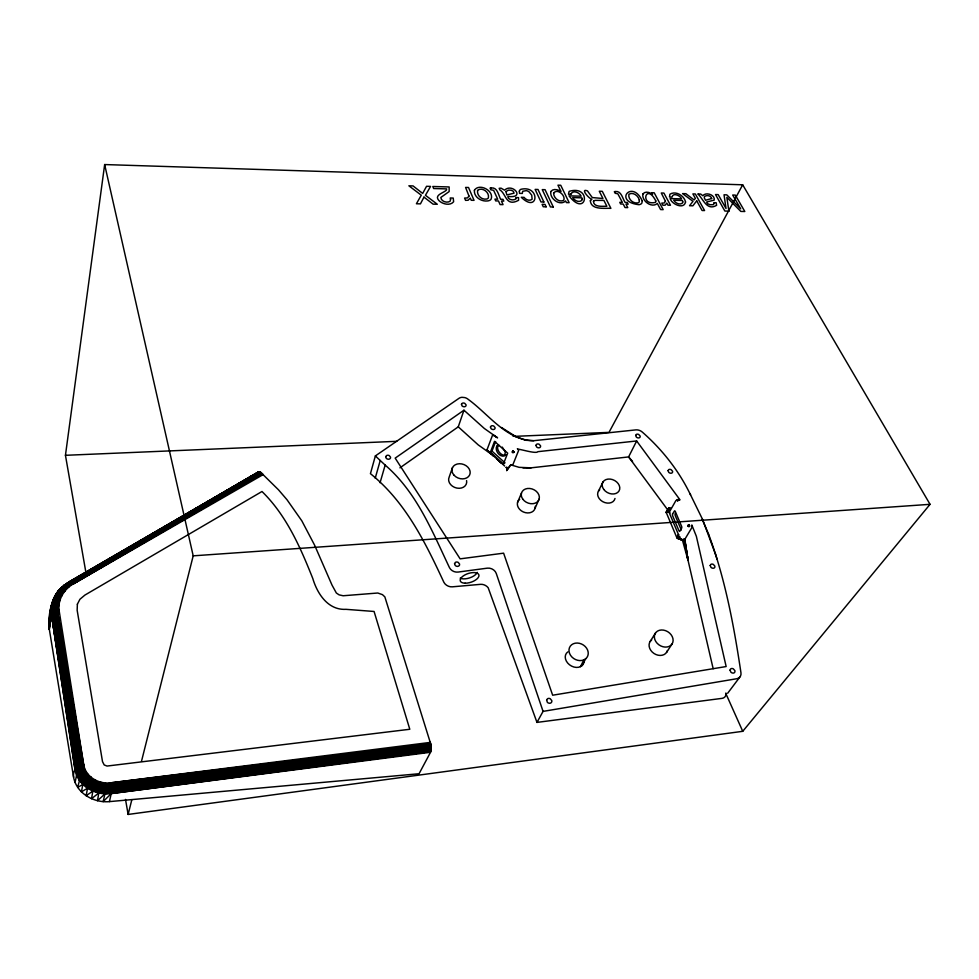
<?xml version="1.0" encoding="UTF-8"?>
<svg xmlns="http://www.w3.org/2000/svg" width="979" height="979" viewBox="0 0 979 979"><rect width="100%" height="100%" fill="white"/><g stroke="black" fill="none" stroke-linecap="round" stroke-linejoin="round"><path stroke-width="1.47" d="M504.687 466.065L486.991 449.863L492.413 435.508L493.746 435.386L497.577 437.846L484.324 428.472L463.96 410.213L395.173 458.123L460.13 558.85L503.61 553.172L552.658 695.212L726.149 666.552L696.363 536.321L691.823 524.977L692.018 526.751A2.35 1.065 83.5 0 1 691.823 527.657L684.725 539.502L683.477 538.964M506.265 467.485L507.403 468.097L506.608 467.448M513.192 451.258C512.739 454.219 514.281 450.316 512.678 451.368C510.83 453.363 514.171 450.352 512.861 451.503C511.919 452.09 515.492 451.772 512.763 451.441C512.25 453.693 514.122 449.704 513.571 452.653C514.281 450.413 511.258 452.347 513.877 451.784M689.228 526.347C690.268 524.977 686.56 525.246 688.824 526.225C691.737 526.518 686.218 524.377 688.8 525.38C686.989 527.681 690.268 523.3 689.167 526.702M487.15 449.496L487.787 451.343L487.114 449.606M679.536 538.952L676.685 537.324L666.307 512.604L668.339 508.493L670.676 507.832M678.398 500.355C675.987 500.673 678.263 499.62 678.728 500.306C675.938 501.603 679.022 498.641 678.398 500.134C676.428 500.538 678.924 498.629 677.713 500.563M49.488 619.536C49.843 604.373 55.632 588.195 70.537 581.722L259.851 471.988L260.72 472.331L278.452 489.769L287.006 499.743L301.838 520.852L314.638 545.242L332.003 585.075L336.36 593.017L339.089 594.853L343.127 595.758L377.772 593.017L382.459 594.645L384.845 596.872L431.078 745.117L430.527 752.276L419.061 773.74L109.403 801.617C93.862 803.11 76.57 793.382 73.596 777.302L49.293 629.118C47.543 610.688 52.817 589.762 71.467 582.138L259.851 471.988L258.334 471.988L69.068 581.832L59.462 589.639C50.969 599.283 49.403 613.197 49.782 625.63M105.536 782.955L104.288 792.77L104.986 793.822L103.138 801.63L111.251 793.565L110.908 782.808C99.136 784.436 85.834 777.155 83.704 764.868L57.528 611.312C55.534 599.748 62.521 588.367 72.47 582.848L260.72 472.331L71.467 582.138C62.766 585.711 54.237 592.736 52.793 602.513M59.462 589.639L64.969 584.867L68.163 585.785L68.738 587.155C50.504 591.952 49.097 613.637 49.293 629.118C49.427 621.995 49.525 610.847 59.205 611.067C57.406 600.017 64.002 589.174 73.486 583.814L261.601 472.894L72.47 582.848C60.833 586.592 54.041 599.943 55.913 611.74L80.18 765.664C81.477 783.983 91.916 795.731 111.41 792.562L430.846 751.517L111.251 793.565C95.575 795.817 77.745 786.039 75.028 769.653L50.81 610.345L75.028 769.653L79.446 779.064L87.743 787.238L86.115 795.731L92.846 791.093L97.264 791.558L98.769 792.99L104.288 792.77L431.237 749.339L111.52 789.71C96.652 791.876 79.776 782.649 77.206 767.059L52.144 613.943C49.966 607.69 52.193 601.277 55.24 595.77L58.74 594.999L61.787 595.673L61.457 593.139L64.798 591.145L64.467 589.236L61.922 588.599L59.462 589.639L64.21 585.148L69.729 581.624L259.043 471.866L70.537 581.722C59.829 587.657 52.291 599.894 54.42 612.352L78.589 766.312C80.486 773.961 82.04 782.16 87.449 788.217L90.729 788.988L92.846 791.093L91.549 798.705L98.769 792.99L97.521 800.712L104.986 793.822L111.41 792.562L431.078 750.55L111.496 791.252C96.175 793.492 78.773 783.983 76.129 767.903L52.144 613.943C49.109 599.65 59.976 586.886 73.486 583.814L263.339 474.497M51.153 615.791L49.293 629.118L51.153 615.791L49.672 624.835L48.95 623.452L51.483 604.985M75.065 782.49L76.827 774.095L51.471 614.861L51.165 608.546L55.632 605.989L57.259 605.781L59.205 611.067L83.704 764.868C82.187 773.324 85.246 782.515 90.729 788.988L95.318 780.104L91.965 780.141L88.22 777.118L85.222 773.52L81.918 765.186L55.913 611.74L54.139 606.405L56.182 601.95L58.177 600.372L59.817 600.592L59.217 597.386L61.787 595.673M85.907 572.507L65.446 455.308L104.655 164.558L742.682 184.798L930.05 504.32L742.743 731.313L128.127 814.442L125.508 799.415M48.95 623.452L50.247 614.31M512.763 451.441L512.592 452.543L513.351 451.246M506.07 467.57L508.003 467.852L507.061 467.497M73.596 777.302C72.617 770.534 77.072 765.027 83.704 764.868M59.817 600.592L57.785 601.901L55.632 605.989L57.528 611.312L81.918 765.186L81.441 770.253C86.115 781.842 99.381 787.777 111.349 786.223L431.078 745.117L111.153 784.473L105.377 784.62L100.25 782.037L97.264 791.558C90.925 787.924 88.208 780.557 87.51 773.63L85.222 773.52L80.119 777.999L77.684 787.41L82.811 784.46L88.22 777.118L90.986 777.253C92.724 784.057 97.215 790.065 104.508 791.448L111.52 789.71L431.298 747.993L111.471 788.009C98.842 789.649 84.843 783.384 79.911 771.146L80.18 765.664L54.42 612.352C50.37 603.933 55.375 594.29 63.39 590.496L64.798 591.145M513.069 451.576L512.837 452.616L513.4 451.588M680.552 539.27L681.751 539.967L679.842 539.025L681.249 539.515M715.441 554.138L702.653 519.592L690.183 494.114C678.68 470.471 662.085 449.422 642.334 432.106A6.78 5.005 25.6 0 0 635.836 429.891L533.726 440.697C506.535 440.464 488.374 413.933 468.354 399.481A6.914 5.238 18.8 0 0 464.817 397.596L462.002 397.315A6.633 5.03 18.8 0 0 459.016 398.306L375.361 455.92L370.441 473.665C405.49 501.835 425.388 542.476 443.903 582.334A7.294 5.617 25.6 0 0 452.31 586.825L480.505 584.341A7.281 5.593 27.2 0 1 488.178 587.755L536.969 722.404L721.976 698.37A7.551 5.507 37.7 0 0 725.904 692.973M109.403 801.617L111.251 793.565L430.527 752.276M51.165 608.546C52.083 602.232 55.938 596.37 61.457 593.139L56.635 593.421L54.959 597.802M49.782 617.945L51.214 612.169M128.127 814.442L131.847 799.659M141.514 761.234L193.193 555.839L104.655 164.558M92.846 791.093L96.309 782.454L95.318 780.104M375.226 478.205L380.231 460.497L375.361 455.92M380.06 482.745L385.163 465.098L380.231 460.497M689.412 525.295L688.445 526.445L688.983 525.515M50.675 613.05L51.52 610.541M632.544 461.415L628.604 456.924L531.046 467.84L519.151 467.338L510.487 464.78M399.934 467.852L458.258 426.844L463.96 410.213M452.494 467.607L449.177 477.079A9.252 7.306 19.7 0 0 456.838 488.08A9.252 7.306 19.7 0 0 466.579 480.579M689.412 525.637L688.678 526.567L688.971 525.038L687.723 525.76L689.106 525.209M490.393 452.261L494.53 441.345L507.685 453.155L503.402 463.985L490.393 452.261L491.972 451.111L495.607 441.553M678.484 499.571L680.013 499.853L636.656 440.966L537.85 451.674C535.966 454.623 513.889 446.889 518.515 449.948A2.068 1.322 15.7 0 1 518.54 450.658L513.082 464.193A2.044 1.297 15.8 0 1 512.568 464.707L510.867 464.878M517.548 502.398L521.452 493.135M257.024 473.53L258.334 471.988L63.684 585.711L69.729 581.624L73.486 583.814L262.482 473.652M87.743 787.238L91.965 780.141L105.181 786.394L111.153 784.473L430.821 743.697L110.908 782.808L105.377 784.62L99.687 783.628M492.351 454.892L478.29 444.943L458.258 426.844M535.109 508.187L539.172 498.972M675.375 512.861L675.069 514.024A2.35 1.077 82.3 0 0 675.192 515.48L681.298 530.031M598.475 491.115L603.003 481.937M506.963 467.705L506.743 469.59C507.11 466.383 507.379 468.403 506.779 467.472M636.656 440.966L628.604 456.924L670.015 512.984M567.808 651.916A10.01 7.685 32.8 0 0 567.698 663.064A10.01 7.685 32.8 0 0 580.461 666.662L583.863 659.883L585.65 658.806A10.071 8.297 30.5 0 0 581.55 644.011A10.071 8.297 30.5 0 0 569.056 651.5A10.071 8.297 30.5 0 0 583.863 659.883M742.682 184.798L608.987 432.375L514.33 436.365M585.65 658.806L581.967 665.622L580.437 666.65M536.969 722.404L543.064 711.39L496.255 573.437A7.416 6.07 23.4 0 0 487.285 568.163L458.099 572.066A7.404 6.082 21.4 0 1 449.496 567.698C432.167 531.181 416.613 492.168 385.163 465.098M669.355 512.09L675.963 500.465M690.183 494.114L690.599 494.897M666.271 512.029L668.804 508.162M666.271 512.311L669.085 508.052M666.307 512.604L669.391 507.991M666.405 512.898L668.339 508.493M650.227 641.392L655.514 632.96M676.685 537.324L678.459 534.558L668.143 510.108M676.844 537.618L678.459 534.558M677.04 537.899L678.618 534.852M677.272 538.156L678.814 535.134M677.554 538.389L678.741 536.541M677.86 538.585L679.034 536.737M678.178 538.744L679.365 536.908M678.52 538.866L679.707 537.018M678.863 538.939L680.05 537.104M506.669 470.569L509.741 465.943M666.552 652.418L671.998 644.06A9.937 7.918 32.9 0 0 663.468 630.109A9.937 7.918 32.9 0 0 655.746 641.441A9.937 7.918 32.9 0 0 671.998 644.06M56.635 593.421L54.616 596.468L55.24 595.77M496.794 446.155C494.444 450.401 499.865 457.756 504.65 455.847L505.323 451.931L502.276 447.097M498.311 444.907C495.46 449.104 501.138 456.875 505.959 454.88M506.755 470.556L510.047 466.016M58.813 590.447L56.011 594.082L58.813 590.447L63.39 590.496M666.454 511.503L667.066 510.952M727.666 693.267L739.843 677.052M527.326 467.766L531.046 467.84M522.945 467.889L527.192 467.778M51.789 604.092L54.714 602.207L57.785 601.901L58.948 605.781L57.259 605.781M63.415 586.519L58.226 591.071L64.969 584.867M52.23 602.354L55.13 600.568L58.177 600.372M58.226 591.071L60.037 589.04M69.068 581.832L68.603 582.358L257.306 472.845L162.832 527.999M492.902 435.227L493.379 435.251M90.986 777.253L85.002 785.207L82.811 784.46L81.428 791.901L87.449 788.217M53.441 598.94L56.256 597.349L59.217 597.386C54.677 601.339 51.52 606.87 53.147 613.099L77.549 773.116L79.446 779.064L76.484 774.989M680.882 539.245L681.274 539.967L680.674 539.062M667.654 510.781L669.673 508.811M689.094 525.564C688.213 526.31 687.845 524.683 689.583 525.992M60.245 595.22L53.453 602.672L51.85 607.702L78.589 766.312L78.589 772.125L80.119 777.999L83.129 783.506L79.115 779.994M503.402 463.985L504.98 462.822L491.972 451.111M494.615 435.949L493.746 435.386M512.972 451.539C510.867 452.127 515.774 452.996 513.583 451.527M63.684 585.711L69.729 581.624M78.846 577.023L82.787 574.734M94.596 567.832L90.655 570.133L94.743 567.82M97.215 566.303L106.405 560.943M109.024 559.413L118.214 554.053M120.845 552.511L136.583 543.321M139.214 541.791L148.392 536.431M151.023 534.901L160.201 529.529M78.907 577.023L82.86 574.722M97.374 566.29L101.339 563.99M109.256 559.388L113.209 557.088M121.127 552.486L125.079 550.186M127.723 548.656L131.675 546.355M139.593 541.754L143.558 539.453M151.476 534.852L155.428 532.564M158.072 531.022L162.024 528.721M169.942 524.12L173.895 521.819M177.86 519.531L185.777 514.93M188.409 513.388L192.373 511.087M200.291 506.498L204.244 504.197M206.887 502.655L216.114 497.295M218.758 495.766L222.722 493.465M230.628 488.864L234.593 486.563M237.224 485.021L246.463 479.661M249.107 478.131L253.059 475.831M497.002 445.861L499.351 445.445M488.105 451.503L488.594 451.906M678.019 500.355C676.232 501.933 677.725 498.323 678.496 500.049M543.064 711.39L736.673 678.753A7.648 5.996 36.2 0 0 740.968 672.867C733.956 625.96 725.255 578.932 708.649 534.363M110.908 782.808L430.466 742.376M100.25 782.037L96.309 782.454L99.124 785.342L104.961 788.181L111.349 786.223L431.237 746.573L111.471 788.009L104.741 789.894L98.561 787.079L95.514 784.093L94.388 781.548M193.193 555.839L930.05 504.32M65.446 455.308L396.764 441.321M533.726 440.697L525.87 440.281M517.34 448.761L517.634 448.81M678.068 500.012L677.076 499.877L678.006 500.269M525.258 440.146L516.141 436.781M104.288 792.77C96.701 791.595 91.696 785.537 89.738 778.489M512.592 435.728L513.498 436.132M678.374 500.269L677.346 499.584L678.349 499.804M702.212 519.347L708.637 534.24M515.982 436.707L501.529 427.529M489.818 452.592L489.892 453.167M490.259 453.412L491.519 454.244M496.732 437.344L496.218 437.038M496.781 458.992L501.26 462.994L496.806 458.894M492.266 455.088L493.44 456.263M93.103 790.102L87.376 781.279L85.038 769.433L81.441 770.253L76.827 774.095L76.129 767.903M680.992 539.27L681.58 539.87L680.968 538.988M725.941 693.768L742.743 731.313M715.478 553.955L717.044 559.242M682.241 539.417L688.029 560.294L713.165 668.718M684.101 539.662L688.029 560.294L684.859 539.331M684.272 539.698L688.029 560.294L684.725 539.502M684.431 539.698L688.029 560.294L684.59 539.625M52.144 613.943L75.383 768.784M615.008 498.482A9.129 7 26.1 0 1 602.636 501.603A9.129 7 26.1 0 1 599.723 489.745M535.305 506.253A9.276 7.294 23.3 0 1 523.288 511.944A9.276 7.294 23.3 0 1 519.69 499.266M667.421 650.545A9.851 7.881 33.1 0 1 653.911 653.421A9.851 7.881 33.1 0 1 651.659 639.911M584.01 660.776A10.01 7.685 32.8 0 1 581.991 665.647M477.299 572.36A9.778 4.589 -18.2 0 1 469.724 577.867A9.778 4.589 -18.2 0 1 460.216 578.112M639.299 200.034L639.287 201.601A4.197 2.423 24.8 0 1 637.562 202.91C632.862 203.681 627.882 198.908 628.922 194.234C633.046 191.676 638.381 195.8 639.299 200.034M535.954 445.335L536.614 446.975A2.411 1.848 22.5 0 0 540.567 445.824L539.184 444.282A2.411 1.848 22.5 0 0 536.676 444.258L535.978 445.249M553.637 193.218C553.612 197.844 558.764 202.469 563.341 200.499L563.904 199.838C565.36 194.833 556.892 188.09 553.637 193.218M685.545 202.017C684.04 209.775 671.68 204.256 670.138 198.578L681.568 198.884C680.552 195.616 672.781 192.214 672.071 197.036L669.489 196.975L669.93 194.197C675.755 190.562 684.235 195.604 685.545 202.017M655.832 200.989L655.538 202.335C639.348 206.349 646.042 181.849 655.832 200.989M642.273 200.952L641.869 203.069A7.575 4.369 24.8 0 1 638.908 204.697C612.756 201.711 632.299 178.716 642.273 200.952M490.442 427.052L491.066 428.68A2.411 1.836 20.4 0 0 495.068 427.554L493.783 426.061A2.411 1.836 20.4 0 0 491.201 426L490.442 427.052M450.573 199.422L450.132 201.233C447.011 203.351 441.137 201.539 440.831 197.452L449.153 191.566L449.141 186.952L432.804 186.487L433.648 188.531L446.669 188.898L446.436 190.085C443.585 193.12 433.673 194.894 438.947 200.597C442.471 204.195 450.181 206.067 453.632 201.747L453.228 198.064L450.181 197.991L450.573 199.422M477.556 190.721C476.883 195.519 481.619 199.912 486.367 199.067A4.381 2.643 21.5 0 0 488.399 197.721C489.537 192.361 482.659 187.099 477.911 190.024L477.556 190.721M454.562 563.61L455.211 565.47A2.594 2.129 21.5 0 0 459.567 564.075L458.196 562.387A2.594 2.129 21.5 0 0 455.406 562.374L454.562 563.61M461.464 404.327L462.064 405.93A2.399 1.811 18.9 0 0 466.077 404.841L464.744 403.336A2.399 1.811 18.9 0 0 462.235 403.299L461.476 404.241M519.347 191.211L519.506 193.365L522.296 193.438L522.713 191.272L526.286 190.648A3.892 2.313 22.5 0 1 529.149 191.933L531.707 195.151L532.135 199.165C529.835 201.393 525.674 199.826 524.095 197.366L521.305 197.293C538.45 214.046 540.579 184.847 520.999 189.277A6.486 3.855 22.4 0 0 519.347 191.211M571.234 193.512L571.198 194.283L568.456 194.209L569.129 191.358C592.209 184.382 586.617 218.709 569.019 195.849L581.159 196.179C579.801 192.814 573.608 189.804 571.234 193.512M730.04 670.125L730.897 672.181A2.68 2.093 36.1 0 0 734.886 670.627L733.283 668.828A2.68 2.093 36.1 0 0 730.677 668.914L730.04 670.125M590.325 200.781C591.096 210.265 604.716 207.952 610.896 208.356L602.293 191.321L599.283 191.223L602.942 198.504L592.283 197.562L587.449 190.893C579.801 187.895 588.917 198.749 591.891 199.263L590.325 200.781M710.191 565.519L710.999 567.392A2.533 1.921 31.6 0 0 714.829 566.058L713.312 564.393A2.533 1.921 31.6 0 0 710.803 564.43L710.191 565.519M385.714 456.679L386.289 458.38A2.496 1.97 16.2 0 0 390.56 457.181L389.214 455.578A2.496 1.97 16.2 0 0 386.558 455.565L385.738 456.581M668.045 470.654L668.792 472.38A2.411 1.787 27.5 0 0 671.545 473.138A2.411 1.787 27.5 0 0 672.524 471.205L671.092 469.675A2.411 1.787 27.5 0 0 668.669 469.663L668.045 470.654M714.034 203.51L713.201 204.697L709.983 204.709L707.597 203.705L706.593 202.029L714.168 200.132C715.429 194.907 705.883 191.639 702.849 195.739L700.695 194.05L697.782 193.977C702.959 198.162 706.63 211.415 716.591 205.309L716.187 202.751L713.789 202.69L714.034 203.51M474.399 190.256C473.714 197.134 481.411 201.809 487.64 200.94A7.918 4.76 21.5 0 0 491.054 199.239C494.542 190.795 479.184 182.73 474.399 190.256M672.561 514.012L672.524 514.354A2.35 1.077 82.3 0 0 672.646 515.811L679.022 530.899A2.362 1.089 82 0 0 679.732 531.377L681.776 527.901A2.362 1.089 82 0 0 681.653 526.433L675.229 511.307A2.35 1.077 82.3 0 0 674.531 510.842L672.561 514.012M635.665 435.41L636.362 437.087A2.374 1.75 25.7 0 0 639.091 437.846A2.374 1.75 25.7 0 0 640.095 435.985L638.7 434.48A2.374 1.75 25.7 0 0 636.289 434.456L635.665 435.41M505.947 191.566L506.877 194.968L514.061 193.157L513.314 191.284L511.173 190.207L508.505 190.134L505.947 191.566M546.625 700.132L547.359 702.286A2.741 2.325 31.5 0 0 548.13 702.898L548.216 702.934A2.741 2.325 31.5 0 0 551.801 700.634L550.235 698.737A2.741 2.325 31.5 0 0 547.408 698.835L546.625 700.132M77.378 604.202L77.157 610.247L102.514 761.65L104.215 764.954L107.029 766.055L409.797 729.269L374.076 611.471L345.991 609.33C328.038 610.37 317.269 593.666 312.778 578.467C300.308 547.212 286.455 515.419 261.993 491.507L84.916 595.073L79.911 599.283L77.378 604.202M550.859 191.529C549.317 198.664 560.086 206.447 565.605 200.928L566.413 202.592L569.142 202.665L560.734 185.251L557.944 185.166L561.004 191.517C558.226 189.608 553.135 188.201 550.859 191.529M665.426 201.197L664.3 202.971L661.767 203.094L662.93 205.272L665.182 205.174L666.834 203.069L667.972 205.186L670.48 205.247L663.909 193.071L661.278 192.998L665.426 201.197M515.97 198.394L515.823 199.006C513.534 200.646 508.468 200.046 507.82 196.828L508.138 196.424C525.894 198.7 512.617 182.473 504.589 190.183L501.04 188.164L499.143 188.311L499.853 189.889C506.278 193.695 505.739 207.181 518.576 200.303L518.527 197.611L515.835 197.538L515.97 198.394M593.47 201.197C593.409 207.621 602.966 206.116 606.858 206.275L603.908 200.426L595.048 200.365L593.47 201.197M642.909 193.977C641.392 200.866 651.855 208.539 657.337 203.448L660.605 209.579L663.187 209.641L654.205 192.79L651.757 192.728L652.589 194.283C649.97 192.361 645.112 190.819 642.909 193.977M682.804 201.919L682.51 203.045C679.756 205.419 675.326 203.008 673.723 200.267L682.387 200.499L682.804 201.919M507.061 467.681L507.832 467.962L507.146 467.644M582.236 199.3L581.832 200.462C578.944 202.837 574.294 200.585 572.703 197.599L581.905 197.844L582.236 199.3M468.99 196.081L467.448 197.942L464.572 198.064L465.551 200.365L468.109 200.254L470.275 198.052L471.242 200.279L474.056 200.352L468.525 187.503L465.576 187.417L468.99 196.081M711.647 198.541L705.516 200.267L704.256 197.782L704.574 196.473C706.765 194.809 711.097 195.543 711.647 198.541M423.98 197.122L420.444 203.865L416.405 203.767L421.276 195.188L408.879 185.802L413.052 185.924L422.671 193.426L426.55 186.304L430.576 186.414L425.437 195.298L437.307 204.256L433.11 204.158L423.98 197.122M696.718 200.83L692.899 205.81L689.559 205.725L692.985 201.331L682.571 193.609L685.887 193.695L694.062 199.912L695.371 198.407L692.875 193.903L695.347 193.964L704.586 210.558L702.09 210.509L696.718 200.83M70.977 581.624L68.346 583.154L70.99 581.624M615.228 191.541L614.335 191.664L615.167 193.291L617.81 193.769L622.363 202.372L619.78 202.298L620.649 204.011L623.231 204.073L625.018 207.548L627.772 207.609L625.985 204.146L628.163 204.195L627.282 202.494L625.104 202.433C622.558 198.664 621.469 190.575 615.228 191.541M491.042 187.992L490.063 188.115L490.809 189.804L493.612 190.305L497.711 199.202L494.933 199.129L495.704 200.891L498.482 200.964L500.085 204.562L503.035 204.635L501.444 201.038L503.793 201.099L502.998 199.337L500.661 199.275C498.421 195.237 497.528 186.867 491.042 187.992M546.147 206.826L543.247 206.765L542.109 204.33L545.009 204.403L546.147 206.826M553.257 206.997L550.418 206.924L542.256 189.608L545.07 189.681L553.257 206.997M728.89 211.134L724.876 211.048L715.502 194.54L718.182 194.613L726.026 208.503L724.032 194.784L726.81 194.87L740.724 208.857L732.671 195.029L735.327 195.102L744.823 211.513L740.809 211.415L726.846 197.342L728.89 211.134M543.896 202.041L540.995 201.968L535.134 189.4L538.009 189.485L543.896 202.041M465.123 583.19A9.79 4.577 -18.2 0 0 478.976 575.383A9.79 4.577 -18.2 0 0 464.597 575.089A9.79 4.577 -18.2 0 0 465.123 583.19M603.737 489.414A9.215 7.024 26 0 0 618.973 491.054A9.215 7.024 26 0 0 610.211 479.086A9.215 7.024 26 0 0 603.737 489.414M522.713 499.057A9.349 7.318 23.2 0 0 538.389 500.71A9.349 7.318 23.2 0 0 529.823 488.472A9.349 7.318 23.2 0 0 522.713 499.057M454.072 475.243A9.337 7.33 19.7 0 0 469.639 474.962A9.337 7.33 19.7 0 0 459.457 463.728A9.337 7.33 19.7 0 0 454.072 475.243"/></g></svg>
